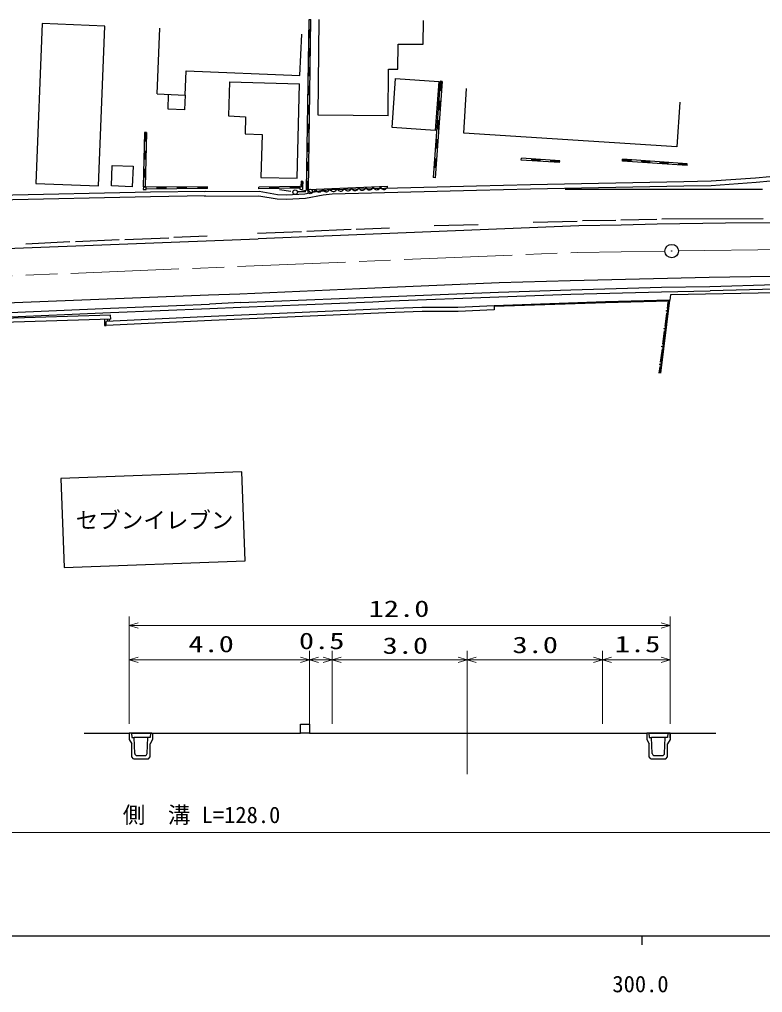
# Model space of a CAD drawing. Units: millimetres, scale not verified. Extents: x 40000 to 680000, y 20000 to 380000.
# Drawn here: x 298954 to 381374, y 198715 to 306721 of the extents above; entities that cross this region are included whole.
import ezdxf
from ezdxf.enums import TextEntityAlignment as Align

# ---------------------------------------------------------------- set-up
doc = ezdxf.new("R2010")
doc.units = ezdxf.units.MM
doc.header["$LTSCALE"] = 1000
doc.linetypes.add('CHAIN', pattern=[18.5, 12, -1.5, 3.5, -1.5])
for name, color, linetype, lineweight in [('M-BGD', 7, 'Continuous', 25), ('M-BMK', 2, 'CHAIN', 13), ('M-BMK-SRVR', 3, 'Continuous', 25), ('M-STR-HTXT', 7, 'Continuous', 13), ('M-TTL-BAND', 7, 'Continuous', 25)]:
    doc.layers.add(name, color=color, linetype=linetype, lineweight=lineweight)
doc.styles.add('ＭＳ ゴシック', font='')
doc.styles.get('ＭＳ ゴシック').set_extended_font_data('MS Gothic')

# ---------------------------------------------------------------- blocks, each defined once
blk = doc.blocks.new('BUHIN117')
at = {"color": 3, "linetype": 'Continuous', "lineweight": 25}
for radius in [746, 22.5]:
    blk.add_circle((0, 0), radius, dxfattribs=at)
blk = doc.blocks.new('BUHIN183')
at = {"color": 7, "linetype": 'Continuous', "lineweight": 25}
blk.add_circle((0, 0), 49.8, dxfattribs=at)
blk = doc.blocks.new('BUHIN382')
at = {"color": 7, "linetype": 'Continuous', "lineweight": 25}
blk.add_circle((0, 0), 249, dxfattribs=at)
blk = doc.blocks.new('BUHIN392')
at = {"color": 7, "linetype": 'Continuous', "lineweight": 25}
blk.add_lwpolyline([(-165, 365), (-237, 300), (-288, 224), (-336, 116), (-344, 16), (-332, -82), (-281, -195), (-215, -269), (-135, -329), (-22, -364), (68, -374), (165, -365)], dxfattribs=at)
blk = doc.blocks.new('BUHIN482')
at = {"color": 7, "linetype": 'Continuous', "lineweight": 13}
blk.add_lwpolyline([(108, -1035), (0, 0), (639, -820)], dxfattribs=at)
blk = doc.blocks.new('BUHIN492')
at = {"color": 7, "linetype": 'Continuous', "lineweight": 13}
blk.add_lwpolyline([(-108, 1035), (0, 0), (-639, 820)], dxfattribs=at)

msp = doc.modelspace()

# ---------------------------------------------------------------- hatches: boundary and pattern name
at = {"layer": 'M-BGD'}
for points in [[(331050, 304618), (331066, 305670), (331266, 305667), (331250, 304615)], [(331019, 302515), (331035, 303567), (331235, 303564), (331219, 302512)], [(330987, 300412), (331003, 301463), (331203, 301460), (331187, 300409)], [(330956, 298309), (330972, 299360), (331172, 299357), (331156, 298306)], [(345835, 299847), (345757, 298778), (345557, 298792), (345635, 299862)], [(330925, 296205), (330940, 297257), (331140, 297254), (331125, 296202)], [(345678, 297708), (345600, 296639), (345400, 296654), (345479, 297723)], [(330893, 294102), (330909, 295154), (331109, 295151), (331093, 294099)], [(345522, 295570), (345443, 294500), (345244, 294515), (345322, 295584)], [(313030, 294166), (313005, 293162), (312805, 293167), (312830, 294171)], [(330862, 291999), (330877, 293051), (331077, 293048), (331062, 291996)], [(345365, 293431), (345287, 292362), (345087, 292376), (345166, 293446)], [(312981, 292158), (312957, 291154), (312757, 291159), (312781, 292163)], [(330830, 289896), (330846, 290948), (331046, 290945), (331030, 289893)], [(345208, 291293), (345130, 290223), (344931, 290238), (345009, 291307)], [(356743, 290979), (355681, 291047), (355694, 291247), (356756, 291178)], [(358867, 290842), (357805, 290910), (357818, 291110), (358879, 291041)], [(366868, 290936), (365846, 291007), (365859, 291206), (366882, 291136)], [(368914, 290796), (367891, 290866), (367905, 291066), (368928, 290995)], [(370960, 290655), (369937, 290725), (369951, 290925), (370973, 290855)], [(373005, 290514), (371982, 290585), (371996, 290784), (373019, 290714)], [(312933, 290150), (312908, 289146), (312708, 289151), (312733, 290155)], [(330392, 288744), (330356, 288151), (330156, 288163), (330192, 288756)], [(330799, 287793), (330815, 288844), (331015, 288841), (330999, 287790)], [(315278, 287911), (314147, 287904), (314146, 288104), (315276, 288111)], [(317540, 287926), (316409, 287919), (316407, 288119), (317538, 288126)], [(319802, 287941), (318671, 287934), (318669, 288134), (319800, 288141)], [(327780, 287950), (326638, 287934), (326635, 288134), (327777, 288150)], [(330064, 287983), (328922, 287967), (328919, 288167), (330061, 288183)]]:
    msp.add_hatch(color=256, dxfattribs=at).paths.add_polyline_path(points)

# ---------------------------------------------------------------- linework, layer by layer
for p, q in [((301483, 306268), (300767, 288531)), ((308421, 305987), (301483, 306268)), ((307704, 288251), (308421, 305987)), ((314227, 298453), (314524, 305739)), ((330799, 287793), (331082, 306721)), ((330999, 287790), (331282, 306718)), ((331082, 306721), (331282, 306718)), ((332097, 296113), (332196, 306705)), ((343750, 303962), (343774, 306597)), ((330070, 300500), (330257, 305098)), ((340939, 301189), (340965, 303988)), ((340965, 303988), (343750, 303962)), ((317335, 298326), (317444, 301014)), ((317444, 301014), (330070, 300500)), ((339855, 296041), (339903, 301198)), ((339903, 301199), (340938, 301189)), ((322257, 299799), (322129, 296026)), ((322257, 299799), (330033, 299592)), ((329753, 289089), (330033, 299592)), ((340282, 294727), (340659, 300163)), ((340659, 300163), (345455, 299830)), ((345635, 299862), (344852, 289168)), ((345835, 299847), (345052, 289154)), ((345455, 299830), (345077, 294394)), ((345835, 299847), (345635, 299862)), ((314227, 298453), (317335, 298326)), ((315431, 296776), (315497, 298401)), ((317335, 298326), (317269, 296702)), ((348233, 294107), (348556, 299074)), ((372219, 297537), (371853, 292573)), ((317269, 296701), (315431, 296776)), ((322129, 296026), (324015, 295902)), ((339855, 296041), (332097, 296113)), ((324015, 295902), (323990, 294012)), ((312830, 294171), (312684, 288147)), ((313030, 294166), (312830, 294171)), ((313030, 294166), (312884, 288142)), ((323990, 294012), (325857, 293937)), ((325857, 293937), (325709, 289197)), ((345077, 294394), (340282, 294727)), ((371853, 292573), (348233, 294107)), ((354620, 291115), (354633, 291315)), ((358867, 290842), (354620, 291115)), ((358879, 291041), (354633, 291315)), ((358867, 290842), (358879, 291041)), ((365846, 291007), (365859, 291206)), ((373005, 290514), (365846, 291007)), ((373019, 290714), (365859, 291206)), ((373005, 290514), (373019, 290714)), ((309146, 288250), (309237, 290525)), ((309237, 290525), (311549, 290432)), ((311549, 290432), (311458, 288158)), ((300767, 288531), (307704, 288251)), ((325709, 289197), (329753, 289089)), ((330192, 288756), (330156, 288163)), ((330392, 288744), (330192, 288756)), ((330392, 288744), (330356, 288151)), ((345052, 289154), (344852, 289168)), ((349647, 288258), (355630, 288406)), ((355630, 288406), (372648, 288742)), ((372648, 288742), (375671, 288795)), ((375671, 288795), (380609, 289154)), ((375694, 288295), (380651, 288656)), ((380609, 289154), (383790, 289456)), ((380651, 288656), (383830, 288957)), ((313472, 287543), (279396, 286782)), ((311458, 288158), (309146, 288250)), ((312884, 288142), (312684, 288147)), ((312694, 288144), (312691, 287844)), ((312691, 287844), (313015, 287841)), ((312694, 288144), (313019, 288141)), ((313015, 287841), (313019, 288141)), ((319800, 288141), (313015, 288096)), ((313016, 287896), (313015, 288096)), ((319802, 287941), (313016, 287896)), ((319576, 287644), (313472, 287543)), ((319487, 287623), (325531, 287659)), ((319802, 287941), (319800, 288141)), ((330061, 288183), (325493, 288118)), ((325496, 287918), (325493, 288118)), ((330064, 287983), (325496, 287918)), ((325531, 287659), (327591, 287307)), ((327591, 287307), (328558, 287263)), ((329044, 287624), (327806, 287815)), ((328558, 287263), (330609, 287365)), ((330712, 287603), (329835, 287578)), ((330023, 287640), (331254, 287874)), ((330064, 287983), (330061, 288183)), ((330065, 288179), (330062, 287879)), ((330062, 287879), (330362, 287862)), ((330065, 288179), (330365, 288162)), ((330356, 288151), (330156, 288163)), ((330365, 288162), (330362, 287862)), ((330609, 287365), (332563, 287759)), ((330799, 287793), (330999, 287790)), ((330977, 287856), (339787, 288212)), ((331714, 287640), (332964, 287694)), ((332563, 287759), (333595, 287859)), ((332637, 287264), (333625, 287360)), ((333595, 287859), (349647, 288258)), ((333625, 287360), (349660, 287759)), ((349660, 287759), (355641, 287906)), ((355641, 287906), (372657, 288242)), ((381373, 287864), (359466, 287856)), ((372657, 288242), (375694, 288295)), ((313482, 287043), (279405, 286282)), ((319584, 287144), (313482, 287043)), ((319490, 287123), (325490, 287159)), ((325490, 287159), (327537, 286809)), ((327537, 286809), (328559, 286763)), ((328559, 286763), (330671, 286868)), ((330671, 286868), (332637, 287264)), ((360805, 284287), (355926, 284191)), ((365103, 284419), (361414, 284353)), ((369642, 284525), (365673, 284445)), ((377250, 284110), (369691, 283998)), ((381447, 284599), (370207, 284563)), ((385320, 284146), (377250, 284110)), ((330242, 283143), (325353, 282960)), ((360983, 283814), (325417, 282385)), ((335735, 283396), (330823, 283184)), ((339994, 283556), (336295, 283408)), ((349840, 283943), (344951, 283810)), ((365712, 283898), (360983, 283814)), ((369691, 283998), (365712, 283898)), ((281279, 280667), (325417, 282385)), ((299659, 281829), (304531, 282062)), ((305154, 282084), (310008, 282292)), ((310623, 282298), (315503, 282465)), ((316088, 282539), (319769, 282702)), ((352160, 277517), (360027, 277731)), ((360027, 277731), (367712, 277938)), ((367712, 277938), (375469, 278107)), ((375469, 278107), (382316, 278216)), ((323388, 276285), (340051, 277013)), ((340051, 277013), (352160, 277517)), ((352075, 276450), (360102, 276729)), ((360102, 276729), (370156, 277007)), ((360117, 276230), (370168, 276507)), ((370156, 277007), (375543, 277098)), ((370168, 276507), (375554, 276598)), ((375543, 277098), (382819, 277292)), ((382831, 276793), (375554, 276598)), ((279923, 274540), (319912, 276167)), ((319912, 276167), (323388, 276285)), ((323474, 275303), (338113, 275886)), ((338113, 275886), (340080, 275981)), ((338135, 275386), (340101, 275481)), ((340080, 275981), (352075, 276450)), ((340101, 275481), (352122, 275947)), ((352122, 275947), (360117, 276230)), ((371081, 275557), (363962, 275377)), ((370968, 275455), (363965, 275277)), ((370011, 267464), (370968, 275455)), ((370110, 267452), (371081, 275557)), ((371174, 276141), (371081, 275557)), ((382840, 276393), (371174, 276141)), ((297066, 274176), (309036, 274688)), ((309036, 274688), (320037, 275137)), ((309057, 274189), (320057, 274637)), ((323474, 275303), (320037, 275137)), ((320057, 274637), (323494, 274803)), ((339593, 274595), (320225, 273751)), ((323494, 274803), (338135, 275386)), ((343599, 274744), (339593, 274593)), ((347591, 274767), (343599, 274744)), ((351600, 274952), (347591, 274767)), ((351621, 274502), (347603, 274317)), ((363962, 275377), (351600, 274952)), ((351600, 274952), (351621, 274502)), ((363965, 275277), (351604, 274852)), ((370876, 275337), (370787, 274633)), ((297096, 273676), (309057, 274189)), ((309069, 273907), (297105, 273522)), ((309084, 273457), (297120, 273072)), ((308379, 273432), (308399, 272754)), ((320225, 273751), (308563, 273212)), ((320246, 273302), (308584, 272762)), ((308694, 273444), (308710, 273219)), ((308894, 273451), (308910, 273228)), ((309084, 273457), (309069, 273907)), ((339611, 274144), (320246, 273302)), ((343609, 274294), (339611, 274144)), ((347603, 274317), (343609, 274294)), ((370724, 274137), (370537, 272648)), ((308399, 272754), (308584, 272762)), ((308584, 272762), (308563, 273212)), ((370475, 272152), (370287, 270664)), ((370225, 270168), (370037, 268680)), ((369975, 268184), (369886, 267479)), ((323610, 256525), (303537, 255785)), ((323975, 246640), (323610, 256525)), ((303537, 255785), (303901, 245899)), ((303901, 245899), (323975, 246640)), ((330124, 227491), (330124, 228491)), ((330124, 228491), (331124, 228491)), ((331124, 228491), (331124, 227491)), ((306124, 227491), (311124, 227491)), ((311124, 227491), (311124, 226991)), ((313624, 227491), (311124, 227491)), ((311124, 227491), (311124, 226791)), ((311374, 227491), (313474, 227491)), ((311374, 227491), (311399, 227016)), ((311399, 227016), (311674, 227016)), ((311740, 225252), (311674, 227016)), ((313174, 227016), (311674, 227016)), ((313108, 225252), (313174, 227016)), ((313449, 227016), (313174, 227016)), ((313474, 227491), (313449, 227016)), ((313474, 227491), (313724, 227491)), ((313624, 227491), (330124, 227491)), ((313724, 227491), (313724, 226791)), ((331124, 227491), (330124, 227491)), ((331124, 227491), (333624, 227491)), ((333624, 227491), (348624, 227491)), ((348624, 227491), (363624, 227491)), ((363624, 227491), (368624, 227491)), ((368524, 227491), (368524, 226791)), ((368774, 227491), (368524, 227491)), ((371124, 227491), (368624, 227491)), ((368774, 227491), (368799, 227016)), ((368774, 227491), (370874, 227491)), ((368799, 227016), (369074, 227016)), ((369140, 225252), (369074, 227016)), ((370574, 227016), (369074, 227016)), ((370508, 225252), (370574, 227016)), ((370849, 227016), (370574, 227016)), ((370874, 227491), (370849, 227016)), ((370874, 227491), (371124, 227491)), ((371124, 226991), (371124, 227491)), ((371124, 227491), (376213, 227491)), ((371124, 227491), (371124, 226791)), ((311124, 226791), (311399, 226315)), ((311399, 224866), (311399, 226315)), ((313724, 226791), (313449, 226315)), ((313449, 224866), (313449, 226315)), ((368524, 226791), (368799, 226315)), ((368799, 224866), (368799, 226315)), ((371124, 226791), (370849, 226315)), ((370849, 224866), (370849, 226315)), ((311599, 224666), (311399, 224866)), ((311599, 224666), (313249, 224666)), ((311989, 225016), (312858, 225016)), ((313249, 224666), (313449, 224866)), ((368999, 224666), (368799, 224866)), ((368999, 224666), (370649, 224666)), ((369389, 225016), (370258, 225016)), ((370649, 224666), (370849, 224866))]:
    msp.add_line(p, q, dxfattribs=at)
for centre, start, end in [((311990, 225266), 183.22717, 269.9549), ((312858, 225266), 270.04509, 356.77281), ((369390, 225266), 183.22717, 269.9549), ((370258, 225266), 270.04509, 356.77281)]:
    msp.add_arc(centre, 250, start, end, dxfattribs=at)
at = {"layer": 'M-BMK'}
for p, q in [((286171, 277774), (360841, 280863)), ((370552, 281003), (360841, 280863)), ((372052, 281025), (386772, 281243))]:
    msp.add_line(p, q, dxfattribs=at)
at = {"layer": 'M-STR-HTXT'}
for p, q in [((311124, 228533), (311124, 240456)), ((371124, 240456), (371124, 228533)), ((311124, 239456), (371124, 239456)), ((371124, 239456), (311124, 239456)), ((311124, 239456), (371124, 239456)), ((311124, 228533), (311124, 236637)), ((331124, 236637), (331124, 228533)), ((333624, 236637), (333624, 228533)), ((348624, 236637), (348624, 222937)), ((363624, 236637), (363624, 228533)), ((371124, 236637), (371124, 228533)), ((311124, 235637), (331124, 235637)), ((311124, 235637), (331124, 235637)), ((331124, 235637), (311124, 235637)), ((331124, 235637), (333624, 235637)), ((331124, 235637), (333624, 235637)), ((333624, 235637), (331124, 235637)), ((333624, 235637), (348624, 235637)), ((333624, 235637), (348624, 235637)), ((348624, 235637), (333624, 235637)), ((348624, 235637), (363624, 235637)), ((348624, 235637), (363624, 235637)), ((363624, 235637), (348624, 235637)), ((363624, 235637), (371124, 235637)), ((363624, 235637), (371124, 235637)), ((371124, 235637), (363624, 235637)), ((255369, 216469), (382831, 216469))]:
    msp.add_line(p, q, dxfattribs=at)
at = {"layer": 'M-TTL-BAND'}
for p, q in [((40000, 205000), (579000, 205000)), ((368000, 205000), (368000, 204000))]:
    msp.add_line(p, q, dxfattribs=at)

# ---------------------------------------------------------------- block references
at = {"layer": 'M-BGD', "rotation": 68}
for name, p in [('BUHIN392', (336984, 288099)), ('BUHIN392', (337785, 288131)), ('BUHIN392', (338586, 288164)), ('BUHIN392', (339387, 288196)), ('BUHIN382', (329535, 287548)), ('BUHIN382', (331215, 287618)), ('BUHIN392', (331377, 287872)), ('BUHIN392', (332178, 287905)), ('BUHIN392', (332979, 287937)), ('BUHIN392', (333780, 287970)), ('BUHIN392', (334581, 288002)), ('BUHIN392', (335382, 288034)), ('BUHIN392', (336183, 288067)), ('BUHIN183', (370756, 274385)), ('BUHIN183', (370506, 272400)), ('BUHIN183', (370256, 270416)), ('BUHIN183', (370006, 268432))]:
    msp.add_blockref(name, p, dxfattribs=at)
at = {"layer": 'M-BMK-SRVR', "rotation": 68}
msp.add_blockref('BUHIN117', (371302, 281014), dxfattribs=at)
at = {"layer": 'M-STR-HTXT', "rotation": 68}
for name, p in [('BUHIN482', (311124, 239456)), ('BUHIN492', (371124, 239456)), ('BUHIN482', (311124, 235637)), ('BUHIN492', (331124, 235637)), ('BUHIN482', (331124, 235637)), ('BUHIN492', (333624, 235637)), ('BUHIN482', (333624, 235637)), ('BUHIN492', (348624, 235637)), ('BUHIN482', (348624, 235637)), ('BUHIN492', (363624, 235637)), ('BUHIN482', (363624, 235637)), ('BUHIN492', (371124, 235637))]:
    msp.add_blockref(name, p, dxfattribs=at)

# ---------------------------------------------------------------- texts
at = {"layer": 'M-BGD', "style": 'ＭＳ ゴシック'}
msp.add_text('セブンイレブン', height=1833, dxfattribs=at).set_placement((305188, 249676), align=Align.BOTTOM_LEFT)
at = {"layer": 'M-STR-HTXT', "style": 'ＭＳ ゴシック', "width": 1.35}
for s, p in [('12.0', (337686, 239856)), ('4.0', (317686, 235937)), ('0.5', (329951, 236283)), ('3.0', (339226, 235760)), ('3.0', (353636, 235837)), ('1.5', (364986, 235937))]:
    msp.add_text(s, height=1833, dxfattribs=at).set_placement(p, align=Align.BOTTOM_LEFT)
at = {"layer": 'M-STR-HTXT', "style": 'ＭＳ ゴシック'}
msp.add_text('側\u3000溝 L=128.0', height=1833, dxfattribs=at).set_placement((310412, 216969), align=Align.BOTTOM_LEFT)
at = {"layer": 'M-TTL-BAND', "style": 'ＭＳ ゴシック'}
msp.add_text('300.0', height=1833, dxfattribs=at).set_placement((364719, 198195), align=Align.BOTTOM_LEFT)

doc.saveas('drawing.dxf')
